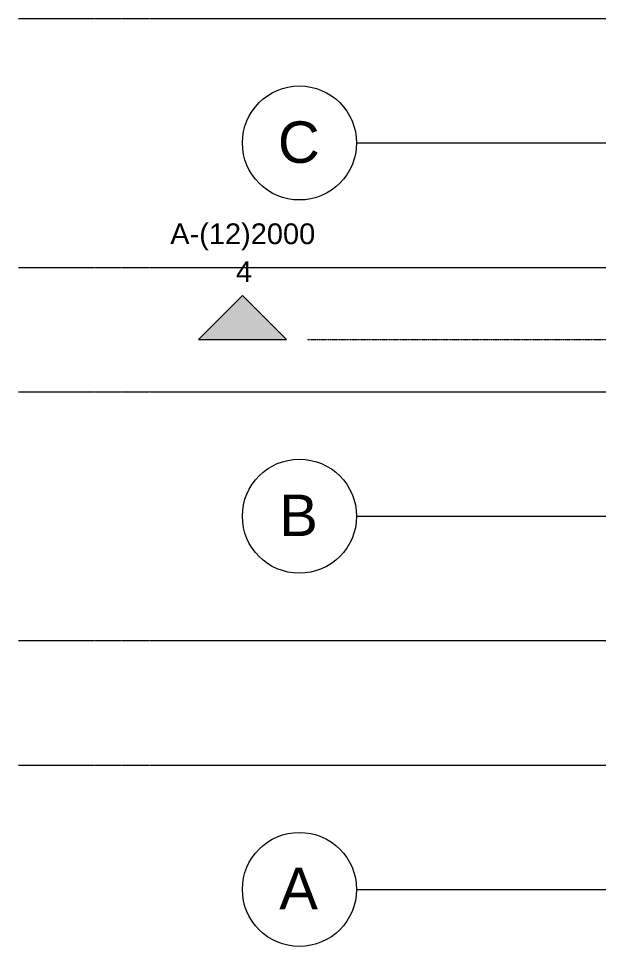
# Model space of a CAD drawing. Header units: millimetres. Extents: x -38576 to 20330, y -28812 to 13605.
# Drawn here: x -38576 to -32987, y -22626 to -13676 of the extents above; entities that cross this region are included whole.
import ezdxf

# ---------------------------------------------------------------- set-up
doc = ezdxf.new("R2010")
doc.units = ezdxf.units.MM
doc.linetypes.add('1000 Dashed', pattern=[2, 1, -1])
doc.linetypes.add('Grid Line', pattern=[22.225, 12.7, -3.175, 3.175, -3.175])
for name, color, linetype, lineweight in [('G-ANNO-SYMB', 111, 'Continuous', 5), ('S-GRID', 1, 'Continuous', 5), ('S-GRID-IDEN', 1, 'Continuous', 5)]:
    doc.layers.add(name, color=color, linetype=linetype, lineweight=lineweight)
doc.styles.add('Arial', font='arial.ttf', dxfattribs={"height": 200})
doc.styles.add('Arial_1', font='arial.ttf', dxfattribs={"height": 400})

# ---------------------------------------------------------------- blocks, each defined once
blk = doc.blocks.new('Grid - M_Grid Head - Circle-13408-Clerestory - Level')
at = {"layer": 'S-GRID-IDEN'}
blk.add_circle((0, 0), 5.5, dxfattribs=at)
blk = doc.blocks.new('Section - SVA_Section Head - Tri Solid-15386-Clerestory - Level')
at = {"layer": 'G-ANNO-SYMB'}
blk.add_hatch(color=256, dxfattribs=at).paths.add_polyline_path([(-10.48, 0), (-6.238, 4.243), (-1.995, 0)])
for p, q in [((-6.238, 4.243), (-10.48, 0)), ((-1.995, 0), (-6.238, 4.243)), ((-10.48, 0), (-1.995, 0))]:
    blk.add_line(p, q, dxfattribs=at)

msp = doc.modelspace()

# ---------------------------------------------------------------- linework, layer by layer
at = {"layer": 'G-ANNO-SYMB', "linetype": '1000 Dashed'}
msp.add_line((-35794.4, -16770.1), (-11041.7, -16770.1), dxfattribs=at)
at = {"layer": 'S-GRID', "linetype": 'Grid Line'}
for p, q in [((-38576, -13675.7), (-13734.1, -13675.7)), ((-35318.6, -14875.7), (7444.6, -14875.7)), ((-38576, -16075.7), (-13734.1, -16075.7)), ((-38576, -17275.7), (-13734.1, -17275.7)), ((-35318.6, -18475.7), (7444.6, -18475.7)), ((-38576, -19675.7), (-13734.1, -19675.7)), ((-38576, -20875.7), (7322.6, -20875.7)), ((-35318.6, -22075.7), (7444.6, -22075.7))]:
    msp.add_line(p, q, dxfattribs=at)

# ---------------------------------------------------------------- block references
at = {"layer": 'G-ANNO-SYMB', "xscale": 99.99999999999993, "yscale": 99.99999999999993, "zscale": 99.99999999999993}
msp.add_blockref('Section - SVA_Section Head - Tri Solid-15386-Clerestory - Level', (-35794.4, -16770.1), dxfattribs=at)
at = {"layer": 'S-GRID-IDEN', "xscale": 99.99999999999993, "yscale": 99.99999999999993, "zscale": 99.99999999999993, "rotation": 269.9999999999993}
for p in [(-35868.6, -14875.7), (-35868.6, -18475.7), (-35868.6, -22075.7)]:
    msp.add_blockref('Grid - M_Grid Head - Circle-13408-Clerestory - Level', p, dxfattribs=at)

# ---------------------------------------------------------------- texts
at = {"layer": 'G-ANNO-SYMB', "char_height": 200, "attachment_point": 1, "style": 'Arial'}
for s, insert, width in [('A-(12)2000', (-37114.1, -15651.7), 1723.628), ('4', (-36480.8, -16017), 192.405)]:
    msp.add_mtext(s, dxfattribs=dict(at, insert=insert, width=width))

# ---------------------------------------------------------------- next in the draw order: texts
at = {"layer": 'S-GRID-IDEN', "char_height": 400, "attachment_point": 1, "style": 'Arial_1', "bg_fill": 3, "box_fill_scale": 1.25, "bg_fill_color": 256, "bg_fill_true_color": 13158600, "bg_fill_transparency": 0}
for s, insert, width in [('C', (-36076.1, -14667.4), 489.029), ('B', (-36063.1, -18267.4), 456.962), ('A', (-36063.1, -21867.4), 456.962)]:
    msp.add_mtext(s, dxfattribs=dict(at, insert=insert, width=width))

doc.saveas('drawing.dxf')
